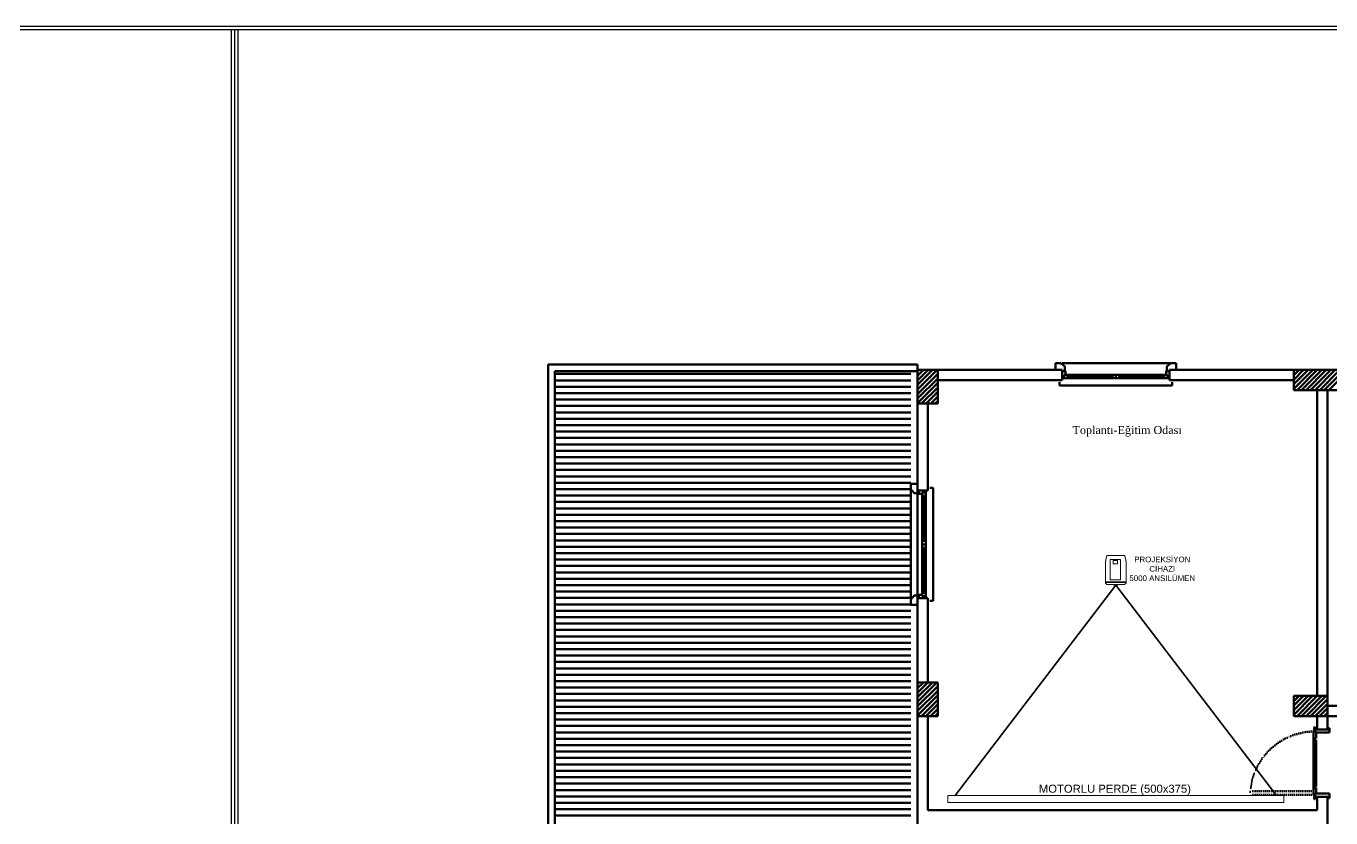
# Model space of a CAD drawing. Header units: millimetres. Extents: x 2046 to 14753, y 2361 to 29276.
# Drawn here: x 5314 to 7256, y 12969 to 14148 of the extents above; entities that cross this region are included whole.
import ezdxf
from ezdxf.enums import TextEntityAlignment as Align

# ---------------------------------------------------------------- set-up
doc = ezdxf.new("R2010")
doc.units = ezdxf.units.MM
for name, pattern in [('ACAD_ISO07W100', [3, 0, -3]), ('CONTINOUS', [0]), ('DASHED2', [9.525, 6.35, -3.175]), ('DUZ', [0])]:
    doc.linetypes.add(name, pattern=pattern)
for name, color, linetype, lineweight in [('2A - CCTV CAT6 KABLO', 4, 'CONTINOUS', 35), ('A.O. DUVAR', 7, 'Continuous', 50), ('B_SES', 4, 'DASHED2', 9), ('CY_SES', 3, 'CONTINOUS', 35), ('yazi', 251, 'Continuous', 25)]:
    doc.layers.add(name, color=color, linetype=linetype, lineweight=lineweight)
doc.layers.add('e-yazı', color=1, linetype='Continuous')
doc.styles.add('A.O. MALZEME', font='times.ttf', dxfattribs={"height": 10})
doc.styles.add('SULO', font='arial.ttf')

# ---------------------------------------------------------------- blocks, each defined once
blk = doc.blocks.new('PRO')
at = {"layer": 'B_SES', "color": 2, "linetype": 'Continuous'}
for p, q in [((9.7, 15.3), (0, 13.3)), ((0, 0), (0, 13.3)), ((0, 0), (0, -13.3)), ((6.2, 7), (36.4, 7)), ((6.2, 7), (6.2, 7)), ((6.2, 7), (6.2, 7)), ((6.2, 7), (6.2, 7)), ((6.2, -8.2), (6.2, 7)), ((7.5, 2.6), (12.6, 2.6)), ((7.5, 2.6), (7.5, 2.6)), ((7.5, 2.6), (7.5, 2.6)), ((7.5, 2.6), (7.5, 2.6)), ((7.5, -3.8), (7.5, 2.6)), ((41.5, 15.3), (9.7, 15.3)), ((12.6, 2.6), (12.6, -3.8)), ((12.6, 2.6), (12.6, 2.6)), ((12.6, 2.6), (12.6, 2.6)), ((12.6, 2.6), (12.6, 2.6)), ((36.4, 7), (36.4, -8.2)), ((36.4, 7), (36.4, 7)), ((36.4, 7), (36.4, 7)), ((36.4, 7), (36.4, 7)), ((39.2, 14.1), (40.6, 14.1)), ((39.2, 14.1), (39.2, 14.1)), ((39.2, 14.1), (39.2, 14.1)), ((39.2, 14.1), (39.2, 14.1)), ((39.2, -14.1), (39.2, 14.1)), ((40.6, 14.1), (40.6, -14.1)), ((40.6, 14.1), (40.6, 14.1)), ((40.6, 14.1), (40.6, 14.1)), ((40.6, 14.1), (40.6, 14.1)), ((41.5, 15.3), (41.5, 15.3)), ((41.5, 15.3), (41.5, 15.3)), ((41.5, 15.3), (41.5, 15.3)), ((41.5, 15.3), (43.6, 13.2)), ((43.6, 13.2), (43.6, -13.2)), ((43.6, 13.2), (43.6, 13.2)), ((43.6, 13.2), (43.6, 13.2)), ((43.6, 13.2), (43.6, 13.2)), ((43.6, 2.9), (44.6, 2.9)), ((43.6, 2.9), (43.6, 2.9)), ((43.6, 2.9), (43.6, 2.9)), ((43.6, 2.9), (43.6, 2.9)), ((43.6, -2.9), (43.6, 2.9)), ((44.6, 2.9), (44.6, -2.9)), ((44.6, 2.9), (44.6, 2.9)), ((44.6, 2.9), (44.6, 2.9)), ((44.6, 2.9), (44.6, 2.9)), ((9.7, -15.3), (0, -13.3)), ((6.2, -8.2), (6.2, -8.2)), ((6.2, -8.2), (6.2, -8.2)), ((6.2, -8.2), (6.2, -8.2)), ((36.4, -8.2), (6.2, -8.2)), ((7.5, -3.8), (7.5, -3.8)), ((7.5, -3.8), (7.5, -3.8)), ((7.5, -3.8), (7.5, -3.8)), ((12.6, -3.8), (7.5, -3.8)), ((41.5, -15.3), (9.7, -15.3)), ((12.6, -3.8), (12.6, -3.8)), ((12.6, -3.8), (12.6, -3.8)), ((36.4, -8.2), (36.4, -8.2)), ((36.4, -8.2), (36.4, -8.2)), ((39.2, -14.1), (39.2, -14.1)), ((39.2, -14.1), (39.2, -14.1)), ((39.2, -14.1), (39.2, -14.1)), ((40.6, -14.1), (39.2, -14.1)), ((40.6, -14.1), (40.6, -14.1)), ((40.6, -14.1), (40.6, -14.1)), ((43.6, -13.2), (41.5, -15.3)), ((41.5, -15.3), (41.5, -15.3)), ((41.5, -15.3), (41.5, -15.3)), ((41.5, -15.3), (41.5, -15.3)), ((43.6, -2.9), (43.6, -2.9)), ((43.6, -2.9), (43.6, -2.9)), ((43.6, -2.9), (43.6, -2.9)), ((44.6, -2.9), (43.6, -2.9)), ((44.6, -2.9), (44.6, -2.9)), ((44.6, -2.9), (44.6, -2.9))]:
    blk.add_line(p, q, dxfattribs=at)

msp = doc.modelspace()

# ---------------------------------------------------------------- linework, layer by layer
at = {"layer": '2A - CCTV CAT6 KABLO'}
for q in [(6697.146, 13002.354, -11771.574), (7175.159, 13002.354, -11771.574)]:
    msp.add_line((6936.152, 13315.4), q, dxfattribs=at)
at = {"layer": 'A.O. DUVAR'}
for p, q in [((6641.152, 13643.858), (6091.152, 13643.858)), ((6091.152, 13643.858), (6091.152, 11575.858)), ((6641.152, 13643.858), (6641.152, 12835.858)), ((6641.152, 13643.858), (6641.152, 13635.858)), ((6641.152, 13635.858), (6671.152, 13635.858)), ((6641.152, 13585.858), (6641.152, 13635.858)), ((6671.152, 13635.858), (6671.152, 13585.858)), ((6671.152, 13635.858), (6856.152, 13635.858)), ((6671.152, 13620.858), (6671.152, 13635.858)), ((6856.137, 13645.858), (7018.167, 13645.858)), ((6856.137, 13645.858), (7018.167, 13645.858)), ((6856.152, 13635.858), (6856.152, 13620.858)), ((7016.152, 13635.858), (7201.152, 13635.858)), ((7016.152, 13620.858), (7016.152, 13635.858)), ((7201.152, 13635.858), (7301.152, 13635.858)), ((7201.152, 13605.858), (7201.152, 13635.858)), ((7201.152, 13635.858), (7201.152, 13620.858)), ((6641.152, 13633.858), (6101.152, 13633.858)), ((6101.152, 13633.858), (6101.152, 11585.858)), ((6856.152, 13620.858), (6671.152, 13620.858)), ((6852.152, 13617.858), (6852.152, 13612.858)), ((6852.152, 13617.858), (6852.152, 13612.858)), ((6861.152, 13633.858), (6856.152, 13633.858)), ((6856.152, 13633.858), (6856.152, 13623.858)), ((6861.152, 13633.858), (6856.152, 13633.858)), ((6856.152, 13633.858), (6856.152, 13623.858)), ((6856.152, 13623.858), (6859.152, 13623.858)), ((6856.152, 13623.858), (6859.152, 13623.858)), ((6859.152, 13623.858), (6859.152, 13628.858)), ((6859.152, 13628.858), (6861.152, 13628.858)), ((6864.152, 13628.858), (6859.152, 13628.858)), ((6859.152, 13628.858), (6859.152, 13623.858)), ((6859.152, 13623.858), (6859.152, 13628.858)), ((6859.152, 13628.858), (6861.152, 13628.858)), ((6864.152, 13628.858), (6859.152, 13628.858)), ((6859.152, 13628.858), (6859.152, 13623.858)), ((6859.152, 13623.858), (6864.152, 13623.858)), ((6859.152, 13623.858), (6864.152, 13623.858)), ((6861.152, 13628.858), (6861.152, 13633.858)), ((6861.152, 13628.858), (6861.152, 13633.858)), ((6931.152, 13628.858), (6864.152, 13628.858)), ((6864.152, 13623.858), (6864.152, 13628.858)), ((6931.152, 13628.858), (6864.152, 13628.858)), ((6864.152, 13623.858), (6864.152, 13628.858)), ((6864.152, 13627.358), (6931.152, 13627.358)), ((6864.152, 13627.358), (6931.152, 13627.358)), ((6864.152, 13626.358), (6931.152, 13626.358)), ((6864.152, 13626.358), (6931.152, 13626.358)), ((6864.152, 13625.358), (6931.152, 13625.358)), ((6864.152, 13625.358), (6931.152, 13625.358)), ((6864.152, 13623.858), (6931.152, 13623.858)), ((6864.152, 13623.858), (6931.152, 13623.858)), ((6936.152, 13628.858), (6931.152, 13628.858)), ((6931.152, 13628.858), (6931.152, 13623.858)), ((6936.152, 13628.858), (6931.152, 13628.858)), ((6931.152, 13628.858), (6931.152, 13623.858)), ((6931.152, 13623.858), (6936.152, 13623.858)), ((6931.152, 13623.858), (6936.152, 13623.858)), ((6936.152, 13623.858), (6936.152, 13628.858)), ((6936.152, 13623.858), (6936.152, 13628.858)), ((6936.152, 13628.858), (6941.152, 13628.858)), ((6936.152, 13623.858), (6936.152, 13628.858)), ((6936.152, 13623.858), (6936.152, 13628.858)), ((6936.152, 13628.858), (6941.152, 13628.858)), ((6941.152, 13623.858), (6936.152, 13623.858)), ((6941.152, 13623.858), (6936.152, 13623.858)), ((6941.152, 13628.858), (6941.152, 13623.858)), ((6941.152, 13628.858), (7008.152, 13628.858)), ((6941.152, 13628.858), (6941.152, 13623.858)), ((6941.152, 13628.858), (7008.152, 13628.858)), ((7008.152, 13627.358), (6941.152, 13627.358)), ((7008.152, 13627.358), (6941.152, 13627.358)), ((7008.152, 13626.358), (6941.152, 13626.358)), ((7008.152, 13626.358), (6941.152, 13626.358)), ((7008.152, 13625.358), (6941.152, 13625.358)), ((7008.152, 13625.358), (6941.152, 13625.358)), ((7008.152, 13623.858), (6941.152, 13623.858)), ((7008.152, 13623.858), (6941.152, 13623.858)), ((7008.152, 13623.858), (7008.152, 13628.858)), ((7008.152, 13628.858), (7013.152, 13628.858)), ((7008.152, 13623.858), (7008.152, 13628.858)), ((7008.152, 13628.858), (7013.152, 13628.858)), ((7013.152, 13623.858), (7008.152, 13623.858)), ((7013.152, 13623.858), (7008.152, 13623.858)), ((7011.152, 13633.858), (7016.152, 13633.858)), ((7011.152, 13628.858), (7011.152, 13633.858)), ((7011.152, 13633.858), (7016.152, 13633.858)), ((7011.152, 13628.858), (7011.152, 13633.858)), ((7013.152, 13628.858), (7011.152, 13628.858)), ((7013.152, 13628.858), (7011.152, 13628.858)), ((7013.152, 13623.858), (7013.152, 13628.858)), ((7013.152, 13628.858), (7013.152, 13623.858)), ((7013.152, 13623.858), (7013.152, 13628.858)), ((7013.152, 13628.858), (7013.152, 13623.858)), ((7016.152, 13623.858), (7013.152, 13623.858)), ((7016.152, 13623.858), (7013.152, 13623.858)), ((7016.152, 13633.858), (7016.152, 13623.858)), ((7016.152, 13633.858), (7016.152, 13623.858)), ((7201.152, 13620.858), (7016.152, 13620.858)), ((7020.152, 13612.858), (7020.152, 13617.858)), ((7020.152, 13612.858), (7020.152, 13617.858)), ((6852.152, 13612.858), (7020.152, 13612.858)), ((6852.152, 13612.858), (7020.152, 13612.858)), ((7301.152, 13605.858), (7201.152, 13605.858)), ((7236.152, 13605.858), (7251.152, 13605.858)), ((7236.152, 13150.858), (7236.152, 13605.858)), ((7251.152, 13605.858), (7251.152, 13150.858)), ((6671.152, 13585.858), (6641.152, 13585.858)), ((6641.152, 13585.858), (6656.152, 13585.858)), ((6641.152, 13456.358), (6641.152, 13585.858)), ((6656.152, 13585.858), (6656.152, 13456.358)), ((6631.152, 13296.343), (6631.152, 13458.373)), ((6631.152, 13296.343), (6631.152, 13458.373)), ((6656.152, 13456.358), (6641.152, 13456.358)), ((6643.152, 13451.358), (6643.152, 13456.358)), ((6643.152, 13456.358), (6653.152, 13456.358)), ((6643.152, 13451.358), (6643.152, 13456.358)), ((6643.152, 13456.358), (6653.152, 13456.358)), ((6648.152, 13451.358), (6643.152, 13451.358)), ((6648.152, 13451.358), (6643.152, 13451.358)), ((6653.152, 13453.358), (6648.152, 13453.358)), ((6648.152, 13453.358), (6648.152, 13451.358)), ((6648.152, 13448.358), (6648.152, 13453.358)), ((6648.152, 13453.358), (6653.152, 13453.358)), ((6653.152, 13453.358), (6648.152, 13453.358)), ((6648.152, 13453.358), (6648.152, 13451.358)), ((6648.152, 13448.358), (6648.152, 13453.358)), ((6648.152, 13453.358), (6653.152, 13453.358)), ((6648.152, 13381.358), (6648.152, 13448.358)), ((6653.152, 13448.358), (6648.152, 13448.358)), ((6648.152, 13381.358), (6648.152, 13448.358)), ((6653.152, 13448.358), (6648.152, 13448.358)), ((6649.652, 13448.358), (6649.652, 13381.358)), ((6649.652, 13448.358), (6649.652, 13381.358)), ((6650.652, 13448.358), (6650.652, 13381.358)), ((6650.652, 13448.358), (6650.652, 13381.358)), ((6651.652, 13448.358), (6651.652, 13381.358)), ((6651.652, 13448.358), (6651.652, 13381.358)), ((6653.152, 13456.358), (6653.152, 13453.358)), ((6653.152, 13456.358), (6653.152, 13453.358)), ((6653.152, 13453.358), (6653.152, 13448.358)), ((6653.152, 13453.358), (6653.152, 13448.358)), ((6653.152, 13448.358), (6653.152, 13381.358)), ((6653.152, 13448.358), (6653.152, 13381.358)), ((6664.152, 13460.358), (6659.152, 13460.358)), ((6664.152, 13460.358), (6659.152, 13460.358)), ((6664.152, 13292.358), (6664.152, 13460.358)), ((6664.152, 13292.358), (6664.152, 13460.358)), ((6648.152, 13376.358), (6648.152, 13381.358)), ((6648.152, 13381.358), (6653.152, 13381.358)), ((6648.152, 13376.358), (6648.152, 13381.358)), ((6648.152, 13381.358), (6653.152, 13381.358)), ((6653.152, 13376.358), (6648.152, 13376.358)), ((6648.152, 13376.358), (6648.152, 13371.358)), ((6653.152, 13376.358), (6648.152, 13376.358)), ((6653.152, 13376.358), (6648.152, 13376.358)), ((6648.152, 13376.358), (6648.152, 13371.358)), ((6653.152, 13376.358), (6648.152, 13376.358)), ((6648.152, 13371.358), (6653.152, 13371.358)), ((6648.152, 13371.358), (6648.152, 13304.358)), ((6648.152, 13371.358), (6653.152, 13371.358)), ((6648.152, 13371.358), (6648.152, 13304.358)), ((6649.652, 13304.358), (6649.652, 13371.358)), ((6649.652, 13304.358), (6649.652, 13371.358)), ((6650.652, 13304.358), (6650.652, 13371.358)), ((6650.652, 13304.358), (6650.652, 13371.358)), ((6651.652, 13304.358), (6651.652, 13371.358)), ((6651.652, 13304.358), (6651.652, 13371.358)), ((6653.152, 13381.358), (6653.152, 13376.358)), ((6653.152, 13381.358), (6653.152, 13376.358)), ((6653.152, 13371.358), (6653.152, 13376.358)), ((6653.152, 13371.358), (6653.152, 13376.358)), ((6653.152, 13304.358), (6653.152, 13371.358)), ((6653.152, 13304.358), (6653.152, 13371.358)), ((6641.152, 13296.358), (6656.152, 13296.358)), ((6641.152, 13170.858), (6641.152, 13296.358)), ((6643.152, 13301.358), (6643.152, 13296.358)), ((6648.152, 13301.358), (6643.152, 13301.358)), ((6643.152, 13301.358), (6643.152, 13296.358)), ((6648.152, 13301.358), (6643.152, 13301.358)), ((6643.152, 13296.358), (6653.152, 13296.358)), ((6643.152, 13296.358), (6653.152, 13296.358)), ((6653.152, 13304.358), (6648.152, 13304.358)), ((6648.152, 13304.358), (6648.152, 13299.358)), ((6653.152, 13304.358), (6648.152, 13304.358)), ((6648.152, 13304.358), (6648.152, 13299.358)), ((6648.152, 13299.358), (6648.152, 13301.358)), ((6648.152, 13299.358), (6648.152, 13301.358)), ((6653.152, 13299.358), (6648.152, 13299.358)), ((6648.152, 13299.358), (6653.152, 13299.358)), ((6653.152, 13299.358), (6648.152, 13299.358)), ((6648.152, 13299.358), (6653.152, 13299.358)), ((6653.152, 13299.358), (6653.152, 13304.358)), ((6653.152, 13299.358), (6653.152, 13304.358)), ((6653.152, 13296.358), (6653.152, 13299.358)), ((6653.152, 13296.358), (6653.152, 13299.358)), ((6656.152, 13296.358), (6656.152, 13170.858)), ((6659.152, 13292.358), (6664.152, 13292.358)), ((6659.152, 13292.358), (6664.152, 13292.358)), ((6641.152, 13170.858), (6671.152, 13170.858)), ((6641.152, 13120.858), (6641.152, 13170.858)), ((6656.152, 13170.858), (6641.152, 13170.858)), ((6671.152, 13170.858), (6671.152, 13120.858)), ((7201.152, 13120.858), (7201.152, 13150.858)), ((7201.152, 13150.858), (7251.152, 13150.858)), ((7251.152, 13150.858), (7236.152, 13150.858)), ((7251.152, 13150.858), (7251.152, 13120.858)), ((7251.152, 13135.858), (7266.152, 13135.858)), ((7251.152, 13120.858), (7251.152, 13135.858)), ((6671.152, 13120.858), (6641.152, 13120.858)), ((6641.152, 12920.858), (6641.152, 13120.858)), ((6641.152, 13120.858), (6656.152, 13120.858)), ((6656.152, 13120.858), (6656.152, 12980.858)), ((7251.152, 13120.858), (7201.152, 13120.858)), ((7236.152, 13100.858), (7236.152, 13120.858)), ((7236.152, 13120.858), (7251.152, 13120.858)), ((7251.152, 13120.858), (7251.152, 13100.858)), ((7266.152, 13120.858), (7251.152, 13120.858)), ((7231.091, 13098.359), (7230.225, 13097.859)), ((7230.225, 13097.859), (7230.225, 13003.806)), ((7231.591, 13098.359), (7231.091, 13098.359)), ((7231.591, 13098.359), (7231.591, 13097.674)), ((7231.591, 13097.674), (7234.591, 13097.674)), ((7232.152, 13104.336), (7231.652, 13103.836)), ((7231.652, 13103.836), (7231.652, 13100.836)), ((7231.652, 13100.836), (7232.152, 13100.336)), ((7231.652, 13099.336), (7232.152, 13099.836)), ((7231.652, 13097.858), (7231.652, 13099.336)), ((7234.652, 13097.858), (7231.652, 13097.858)), ((7233.102, 13104.336), (7232.152, 13104.336)), ((7232.152, 13100.336), (7233.102, 13100.336)), ((7232.152, 13099.836), (7233.152, 13099.836)), ((7233.102, 13100.336), (7233.102, 13104.336)), ((7233.152, 13100.858), (7233.152, 13102.858)), ((7233.152, 13102.858), (7236.152, 13102.858)), ((7233.152, 13100.858), (7236.152, 13100.858)), ((7233.152, 13099.836), (7233.152, 13100.858)), ((7234.591, 13087.674), (7234.591, 13097.674)), ((7234.652, 13096.358), (7234.652, 13097.858)), ((7254.152, 13096.358), (7234.652, 13096.358)), ((7236.152, 13102.858), (7236.152, 13100.858)), ((7236.152, 13100.858), (7251.152, 13100.858)), ((7254.152, 13102.858), (7251.152, 13102.858)), ((7251.152, 13102.858), (7251.152, 13100.858)), ((7251.152, 13100.858), (7254.152, 13100.858)), ((7254.152, 13100.858), (7254.152, 13102.858)), ((7254.152, 13100.858), (7254.152, 13096.358)), ((7232.591, 13013.858), (7232.591, 13087.674)), ((7234.591, 13087.674), (7232.591, 13087.674)), ((7234.591, 13015.858), (7234.591, 13085.674)), ((7230.225, 13003.806), (7231.091, 13003.306)), ((7231.091, 13003.306), (7231.591, 13003.306)), ((7231.591, 13003.306), (7231.591, 13003.931)), ((7234.591, 13003.931), (7231.591, 13003.931)), ((7231.652, 13003.858), (7231.652, 13002.306)), ((7234.652, 13003.858), (7231.652, 13003.858)), ((7231.652, 13002.306), (7232.152, 13001.806)), ((7231.652, 13000.881), (7232.152, 13001.381)), ((7231.652, 12997.881), (7231.652, 13000.881)), ((7232.152, 12997.381), (7231.652, 12997.881)), ((7232.152, 13001.806), (7233.152, 13001.806)), ((7232.152, 13001.381), (7233.102, 13001.381)), ((7233.102, 12997.381), (7232.152, 12997.381)), ((7234.586, 13013.858), (7232.591, 13013.858)), ((7233.102, 13001.381), (7233.102, 12997.381)), ((7233.152, 13001.806), (7233.152, 13000.858)), ((7233.152, 13000.858), (7233.152, 12998.858)), ((7233.152, 13000.858), (7236.152, 13000.858)), ((7233.152, 12998.858), (7236.152, 12998.858)), ((7234.591, 13006.859), (7234.591, 13013.858)), ((7234.591, 13003.931), (7234.591, 13006.859)), ((7254.152, 13005.358), (7234.652, 13005.358)), ((7234.652, 13005.358), (7234.652, 13003.858)), ((7236.152, 13000.858), (7251.152, 13000.858)), ((7236.152, 12998.858), (7236.152, 13000.858)), ((7236.152, 12980.858), (7236.152, 13000.858)), ((7236.152, 13000.858), (7251.152, 13000.858)), ((7251.152, 12998.858), (7251.152, 13000.858)), ((7251.152, 13000.858), (7254.152, 13000.858)), ((7251.152, 13000.858), (7251.152, 12945.858)), ((7254.152, 12998.858), (7251.152, 12998.858)), ((7254.152, 13000.858), (7254.152, 13005.358)), ((7254.152, 13000.858), (7254.152, 12998.858)), ((6656.152, 12980.858), (7236.152, 12980.858))]:
    msp.add_line(p, q, dxfattribs=at)
at = {"layer": 'A.O. DUVAR', "linetype": 'Continuous', "ltscale": 10}
for p, q in [((6641.152, 13633.745), (6643.265, 13635.858)), ((6641.152, 13627.01), (6650, 13635.858)), ((6641.152, 13620.275), (6656.736, 13635.858)), ((6641.152, 13613.54), (6663.471, 13635.858)), ((6641.152, 13606.805), (6670.206, 13635.858)), ((7201.152, 13634.724), (7202.286, 13635.858)), ((7201.152, 13627.989), (7209.021, 13635.858)), ((7201.152, 13621.254), (7215.757, 13635.858)), ((7201.152, 13614.519), (7222.492, 13635.858)), ((7201.152, 13607.784), (7229.227, 13635.858)), ((7205.962, 13605.858), (7235.962, 13635.858)), ((7212.697, 13605.858), (7242.697, 13635.858)), ((7219.433, 13605.858), (7249.433, 13635.858)), ((7226.168, 13605.858), (7256.168, 13635.858)), ((7232.903, 13605.858), (7262.903, 13635.858)), ((7239.638, 13605.858), (7269.638, 13635.858)), ((7246.373, 13605.858), (7276.373, 13635.858)), ((7253.109, 13605.858), (7283.109, 13635.858)), ((6641.152, 13600.069), (6671.152, 13630.069)), ((6641.152, 13593.334), (6671.152, 13623.334)), ((6641.152, 13586.599), (6671.152, 13616.599)), ((6643.66, 13632.885), (6643.66, 13632.885)), ((6643.66, 13626.15), (6643.66, 13626.15)), ((6643.66, 13619.415), (6643.66, 13619.415)), ((6647.027, 13629.517), (6647.027, 13629.517)), ((6647.027, 13622.782), (6647.027, 13622.782)), ((6650.395, 13632.885), (6650.395, 13632.885)), ((6650.395, 13626.15), (6650.395, 13626.15)), ((6650.395, 13619.415), (6650.395, 13619.415)), ((6653.762, 13629.517), (6653.762, 13629.517)), ((6653.762, 13622.782), (6653.762, 13622.782)), ((6657.13, 13632.885), (6657.13, 13632.885)), ((6657.13, 13626.15), (6657.13, 13626.15)), ((6657.13, 13619.415), (6657.13, 13619.415)), ((6660.497, 13629.517), (6660.497, 13629.517)), ((6660.497, 13622.782), (6660.497, 13622.782)), ((6663.865, 13632.885), (6663.865, 13632.885)), ((6663.865, 13626.15), (6663.865, 13626.15)), ((6663.865, 13619.415), (6663.865, 13619.415)), ((6667.233, 13629.517), (6667.233, 13629.517)), ((6667.233, 13622.782), (6667.233, 13622.782)), ((6670.6, 13632.885), (6670.6, 13632.885)), ((6670.6, 13626.15), (6670.6, 13626.15)), ((6670.6, 13619.415), (6670.6, 13619.415)), ((7202.68, 13632.885), (7202.68, 13632.885)), ((7202.68, 13626.15), (7202.68, 13626.15)), ((7202.68, 13619.415), (7202.68, 13619.415)), ((7206.048, 13629.517), (7206.048, 13629.517)), ((7206.048, 13622.782), (7206.048, 13622.782)), ((7209.416, 13632.885), (7209.416, 13632.885)), ((7209.416, 13626.15), (7209.416, 13626.15)), ((7209.416, 13619.415), (7209.416, 13619.415)), ((7212.783, 13629.517), (7212.783, 13629.517)), ((7212.783, 13622.782), (7212.783, 13622.782)), ((7216.151, 13632.885), (7216.151, 13632.885)), ((7216.151, 13626.15), (7216.151, 13626.15)), ((7216.151, 13619.415), (7216.151, 13619.415)), ((7219.518, 13629.517), (7219.518, 13629.517)), ((7219.518, 13622.782), (7219.518, 13622.782)), ((7222.886, 13632.885), (7222.886, 13632.885)), ((7222.886, 13626.15), (7222.886, 13626.15)), ((7222.886, 13619.415), (7222.886, 13619.415)), ((7226.254, 13629.517), (7226.254, 13629.517)), ((7226.254, 13622.782), (7226.254, 13622.782)), ((7229.621, 13632.885), (7229.621, 13632.885)), ((7229.621, 13626.15), (7229.621, 13626.15)), ((7229.621, 13619.415), (7229.621, 13619.415)), ((7232.989, 13629.517), (7232.989, 13629.517)), ((7232.989, 13622.782), (7232.989, 13622.782)), ((7236.356, 13632.885), (7236.356, 13632.885)), ((7236.356, 13626.15), (7236.356, 13626.15)), ((7236.356, 13619.415), (7236.356, 13619.415)), ((7239.724, 13629.517), (7239.724, 13629.517)), ((7239.724, 13622.782), (7239.724, 13622.782)), ((7243.092, 13632.885), (7243.092, 13632.885)), ((7243.092, 13626.15), (7243.092, 13626.15)), ((7243.092, 13619.415), (7243.092, 13619.415)), ((7246.459, 13629.517), (7246.459, 13629.517)), ((7246.459, 13622.782), (7246.459, 13622.782)), ((7249.827, 13632.885), (7249.827, 13632.885)), ((7249.827, 13626.15), (7249.827, 13626.15)), ((7249.827, 13619.415), (7249.827, 13619.415)), ((7253.194, 13629.517), (7253.194, 13629.517)), ((7253.194, 13622.782), (7253.194, 13622.782)), ((6643.66, 13612.679), (6643.66, 13612.679)), ((6643.66, 13605.944), (6643.66, 13605.944)), ((6643.66, 13599.209), (6643.66, 13599.209)), ((6647.027, 13616.047), (6647.027, 13616.047)), ((6647.027, 13609.312), (6647.027, 13609.312)), ((6647.027, 13602.577), (6647.027, 13602.577)), ((6647.147, 13585.858), (6671.152, 13609.864)), ((6650.395, 13612.679), (6650.395, 13612.679)), ((6650.395, 13605.944), (6650.395, 13605.944)), ((6650.395, 13599.209), (6650.395, 13599.209)), ((6653.762, 13616.047), (6653.762, 13616.047)), ((6653.762, 13609.312), (6653.762, 13609.312)), ((6653.762, 13602.577), (6653.762, 13602.577)), ((6653.882, 13585.858), (6671.152, 13603.129)), ((6657.13, 13612.679), (6657.13, 13612.679)), ((6657.13, 13605.944), (6657.13, 13605.944)), ((6657.13, 13599.209), (6657.13, 13599.209)), ((6660.497, 13616.047), (6660.497, 13616.047)), ((6660.497, 13609.312), (6660.497, 13609.312)), ((6660.497, 13602.577), (6660.497, 13602.577)), ((6663.865, 13612.679), (6663.865, 13612.679)), ((6663.865, 13605.944), (6663.865, 13605.944)), ((6663.865, 13599.209), (6663.865, 13599.209)), ((6667.233, 13616.047), (6667.233, 13616.047)), ((6667.233, 13609.312), (6667.233, 13609.312)), ((6667.233, 13602.577), (6667.233, 13602.577)), ((6670.6, 13612.679), (6670.6, 13612.679)), ((6670.6, 13605.944), (6670.6, 13605.944)), ((6670.6, 13599.209), (6670.6, 13599.209)), ((7202.68, 13612.679), (7202.68, 13612.679)), ((7202.68, 13605.944), (7202.68, 13605.944)), ((7206.048, 13616.047), (7206.048, 13616.047)), ((7206.048, 13609.312), (7206.048, 13609.312)), ((7209.416, 13612.679), (7209.416, 13612.679)), ((7209.416, 13605.944), (7209.416, 13605.944)), ((7212.783, 13616.047), (7212.783, 13616.047)), ((7212.783, 13609.312), (7212.783, 13609.312)), ((7216.151, 13612.679), (7216.151, 13612.679)), ((7216.151, 13605.944), (7216.151, 13605.944)), ((7219.518, 13616.047), (7219.518, 13616.047)), ((7219.518, 13609.312), (7219.518, 13609.312)), ((7222.886, 13612.679), (7222.886, 13612.679)), ((7222.886, 13605.944), (7222.886, 13605.944)), ((7226.254, 13616.047), (7226.254, 13616.047)), ((7226.254, 13609.312), (7226.254, 13609.312)), ((7229.621, 13612.679), (7229.621, 13612.679)), ((7229.621, 13605.944), (7229.621, 13605.944)), ((7232.989, 13616.047), (7232.989, 13616.047)), ((7232.989, 13609.312), (7232.989, 13609.312)), ((7236.356, 13612.679), (7236.356, 13612.679)), ((7236.356, 13605.944), (7236.356, 13605.944)), ((7239.724, 13616.047), (7239.724, 13616.047)), ((7239.724, 13609.312), (7239.724, 13609.312)), ((7243.092, 13612.679), (7243.092, 13612.679)), ((7243.092, 13605.944), (7243.092, 13605.944)), ((7246.459, 13616.047), (7246.459, 13616.047)), ((7246.459, 13609.312), (7246.459, 13609.312)), ((7249.827, 13612.679), (7249.827, 13612.679)), ((7249.827, 13605.944), (7249.827, 13605.944)), ((7253.194, 13616.047), (7253.194, 13616.047)), ((7253.194, 13609.312), (7253.194, 13609.312)), ((6643.66, 13592.474), (6643.66, 13592.474)), ((6647.027, 13595.841), (6647.027, 13595.841)), ((6647.027, 13589.106), (6647.027, 13589.106)), ((6650.395, 13592.474), (6650.395, 13592.474)), ((6653.762, 13595.841), (6653.762, 13595.841)), ((6653.762, 13589.106), (6653.762, 13589.106)), ((6657.13, 13592.474), (6657.13, 13592.474)), ((6660.497, 13595.841), (6660.497, 13595.841)), ((6660.497, 13589.106), (6660.497, 13589.106)), ((6660.617, 13585.858), (6671.152, 13596.393)), ((6663.865, 13592.474), (6663.865, 13592.474)), ((6667.233, 13595.841), (6667.233, 13595.841)), ((6667.233, 13589.106), (6667.233, 13589.106)), ((6667.352, 13585.858), (6671.152, 13589.658)), ((6670.6, 13592.474), (6670.6, 13592.474)), ((6641.152, 13169.017), (6642.994, 13170.858)), ((6641.152, 13162.282), (6649.729, 13170.858)), ((6641.152, 13155.547), (6656.464, 13170.858)), ((6641.152, 13148.812), (6663.199, 13170.858)), ((6641.152, 13142.076), (6669.934, 13170.858)), ((6641.152, 13135.341), (6671.152, 13165.341)), ((6641.152, 13128.606), (6671.152, 13158.606)), ((6641.152, 13121.871), (6671.152, 13151.871)), ((6643.66, 13168.157), (6643.66, 13168.157)), ((6643.66, 13161.421), (6643.66, 13161.421)), ((6643.66, 13154.686), (6643.66, 13154.686)), ((6647.027, 13164.789), (6647.027, 13164.789)), ((6647.027, 13158.054), (6647.027, 13158.054)), ((6647.027, 13151.319), (6647.027, 13151.319)), ((6650.395, 13168.157), (6650.395, 13168.157)), ((6650.395, 13161.421), (6650.395, 13161.421)), ((6650.395, 13154.686), (6650.395, 13154.686)), ((6653.762, 13164.789), (6653.762, 13164.789)), ((6653.762, 13158.054), (6653.762, 13158.054)), ((6653.762, 13151.319), (6653.762, 13151.319)), ((6657.13, 13168.157), (6657.13, 13168.157)), ((6657.13, 13161.421), (6657.13, 13161.421)), ((6657.13, 13154.686), (6657.13, 13154.686)), ((6660.497, 13164.789), (6660.497, 13164.789)), ((6660.497, 13158.054), (6660.497, 13158.054)), ((6660.497, 13151.319), (6660.497, 13151.319)), ((6663.865, 13168.157), (6663.865, 13168.157)), ((6663.865, 13161.421), (6663.865, 13161.421)), ((6663.865, 13154.686), (6663.865, 13154.686)), ((6667.233, 13164.789), (6667.233, 13164.789)), ((6667.233, 13158.054), (6667.233, 13158.054)), ((6667.233, 13151.319), (6667.233, 13151.319)), ((6670.6, 13168.157), (6670.6, 13168.157)), ((6670.6, 13161.421), (6670.6, 13161.421)), ((6670.6, 13154.686), (6670.6, 13154.686)), ((7201.152, 13149.791), (7202.22, 13150.858)), ((7201.152, 13143.055), (7208.955, 13150.858)), ((7201.152, 13136.32), (7215.69, 13150.858)), ((7201.152, 13129.585), (7222.426, 13150.858)), ((7201.152, 13122.85), (7229.161, 13150.858)), ((7205.896, 13120.858), (7235.896, 13150.858)), ((7212.631, 13120.858), (7242.631, 13150.858)), ((7219.366, 13120.858), (7249.366, 13150.858)), ((6643.66, 13147.951), (6643.66, 13147.951)), ((6643.66, 13141.216), (6643.66, 13141.216)), ((6643.66, 13134.481), (6643.66, 13134.481)), ((6646.875, 13120.858), (6671.152, 13145.136)), ((6647.027, 13144.584), (6647.027, 13144.584)), ((6647.027, 13137.848), (6647.027, 13137.848)), ((6647.027, 13131.113), (6647.027, 13131.113)), ((6650.395, 13147.951), (6650.395, 13147.951)), ((6650.395, 13141.216), (6650.395, 13141.216)), ((6650.395, 13134.481), (6650.395, 13134.481)), ((6653.61, 13120.858), (6671.152, 13138.4)), ((6653.762, 13144.584), (6653.762, 13144.584)), ((6653.762, 13137.848), (6653.762, 13137.848)), ((6653.762, 13131.113), (6653.762, 13131.113)), ((6657.13, 13147.951), (6657.13, 13147.951)), ((6657.13, 13141.216), (6657.13, 13141.216)), ((6657.13, 13134.481), (6657.13, 13134.481)), ((6660.345, 13120.858), (6671.152, 13131.665)), ((6660.497, 13144.584), (6660.497, 13144.584)), ((6660.497, 13137.848), (6660.497, 13137.848)), ((6660.497, 13131.113), (6660.497, 13131.113)), ((6663.865, 13147.951), (6663.865, 13147.951)), ((6663.865, 13141.216), (6663.865, 13141.216)), ((6663.865, 13134.481), (6663.865, 13134.481)), ((6667.233, 13144.584), (6667.233, 13144.584)), ((6667.233, 13137.848), (6667.233, 13137.848)), ((6667.233, 13131.113), (6667.233, 13131.113)), ((6670.6, 13147.951), (6670.6, 13147.951)), ((6670.6, 13141.216), (6670.6, 13141.216)), ((6670.6, 13134.481), (6670.6, 13134.481)), ((7202.68, 13147.951), (7202.68, 13147.951)), ((7202.68, 13141.216), (7202.68, 13141.216)), ((7202.68, 13134.481), (7202.68, 13134.481)), ((7206.048, 13144.584), (7206.048, 13144.584)), ((7206.048, 13137.848), (7206.048, 13137.848)), ((7206.048, 13131.113), (7206.048, 13131.113)), ((7209.416, 13147.951), (7209.416, 13147.951)), ((7209.416, 13141.216), (7209.416, 13141.216)), ((7209.416, 13134.481), (7209.416, 13134.481)), ((7212.783, 13144.584), (7212.783, 13144.584)), ((7212.783, 13137.848), (7212.783, 13137.848)), ((7212.783, 13131.113), (7212.783, 13131.113)), ((7216.151, 13147.951), (7216.151, 13147.951)), ((7216.151, 13141.216), (7216.151, 13141.216)), ((7216.151, 13134.481), (7216.151, 13134.481)), ((7219.518, 13144.584), (7219.518, 13144.584)), ((7219.518, 13137.848), (7219.518, 13137.848)), ((7219.518, 13131.113), (7219.518, 13131.113)), ((7222.886, 13147.951), (7222.886, 13147.951)), ((7222.886, 13141.216), (7222.886, 13141.216)), ((7222.886, 13134.481), (7222.886, 13134.481)), ((7226.102, 13120.858), (7251.152, 13145.909)), ((7226.254, 13144.584), (7226.254, 13144.584)), ((7226.254, 13137.848), (7226.254, 13137.848)), ((7226.254, 13131.113), (7226.254, 13131.113)), ((7229.621, 13147.951), (7229.621, 13147.951)), ((7229.621, 13141.216), (7229.621, 13141.216)), ((7229.621, 13134.481), (7229.621, 13134.481)), ((7232.837, 13120.858), (7251.152, 13139.174)), ((7232.989, 13144.584), (7232.989, 13144.584)), ((7232.989, 13137.848), (7232.989, 13137.848)), ((7232.989, 13131.113), (7232.989, 13131.113)), ((7236.356, 13147.951), (7236.356, 13147.951)), ((7236.356, 13141.216), (7236.356, 13141.216)), ((7236.356, 13134.481), (7236.356, 13134.481)), ((7239.572, 13120.858), (7251.152, 13132.439)), ((7239.724, 13144.584), (7239.724, 13144.584)), ((7239.724, 13137.848), (7239.724, 13137.848)), ((7239.724, 13131.113), (7239.724, 13131.113)), ((7243.092, 13147.951), (7243.092, 13147.951)), ((7243.092, 13141.216), (7243.092, 13141.216)), ((7243.092, 13134.481), (7243.092, 13134.481)), ((7246.459, 13144.584), (7246.459, 13144.584)), ((7246.459, 13137.848), (7246.459, 13137.848)), ((7246.459, 13131.113), (7246.459, 13131.113)), ((7249.827, 13147.951), (7249.827, 13147.951)), ((7249.827, 13141.216), (7249.827, 13141.216)), ((7249.827, 13134.481), (7249.827, 13134.481)), ((6643.66, 13127.746), (6643.66, 13127.746)), ((6643.66, 13121.01), (6643.66, 13121.01)), ((6647.027, 13124.378), (6647.027, 13124.378)), ((6650.395, 13127.746), (6650.395, 13127.746)), ((6650.395, 13121.01), (6650.395, 13121.01)), ((6653.762, 13124.378), (6653.762, 13124.378)), ((6657.13, 13127.746), (6657.13, 13127.746)), ((6657.13, 13121.01), (6657.13, 13121.01)), ((6660.497, 13124.378), (6660.497, 13124.378)), ((6663.865, 13127.746), (6663.865, 13127.746)), ((6663.865, 13121.01), (6663.865, 13121.01)), ((6667.081, 13120.858), (6671.152, 13124.93)), ((6667.233, 13124.378), (6667.233, 13124.378)), ((6670.6, 13127.746), (6670.6, 13127.746)), ((6670.6, 13121.01), (6670.6, 13121.01)), ((7202.68, 13127.746), (7202.68, 13127.746)), ((7202.68, 13121.01), (7202.68, 13121.01)), ((7206.048, 13124.378), (7206.048, 13124.378)), ((7209.416, 13127.746), (7209.416, 13127.746)), ((7209.416, 13121.01), (7209.416, 13121.01)), ((7212.783, 13124.378), (7212.783, 13124.378)), ((7216.151, 13127.746), (7216.151, 13127.746)), ((7216.151, 13121.01), (7216.151, 13121.01)), ((7219.518, 13124.378), (7219.518, 13124.378)), ((7222.886, 13127.746), (7222.886, 13127.746)), ((7222.886, 13121.01), (7222.886, 13121.01)), ((7226.254, 13124.378), (7226.254, 13124.378)), ((7229.621, 13127.746), (7229.621, 13127.746)), ((7229.621, 13121.01), (7229.621, 13121.01)), ((7232.989, 13124.378), (7232.989, 13124.378)), ((7236.356, 13127.746), (7236.356, 13127.746)), ((7236.356, 13121.01), (7236.356, 13121.01)), ((7239.724, 13124.378), (7239.724, 13124.378)), ((7243.092, 13127.746), (7243.092, 13127.746)), ((7243.092, 13121.01), (7243.092, 13121.01)), ((7246.307, 13120.858), (7251.152, 13125.703)), ((7246.459, 13124.378), (7246.459, 13124.378)), ((7249.827, 13127.746), (7249.827, 13127.746)), ((7249.827, 13121.01), (7249.827, 13121.01))]:
    msp.add_line(p, q, dxfattribs=at)
at = {"layer": 'A.O. DUVAR', "ltscale": 100}
for p, q in [((6854.137, 13645.858), (6846.152, 13645.858)), ((6846.152, 13645.858), (6846.152, 13635.858)), ((6854.137, 13645.858), (6846.152, 13645.858)), ((6846.152, 13645.858), (6846.152, 13635.858)), ((6846.152, 13635.858), (6856.152, 13635.858)), ((6846.152, 13635.858), (6856.152, 13635.858)), ((6860.152, 13641.06), (6854.137, 13645.858)), ((6860.152, 13641.06), (6854.137, 13645.858)), ((6856.152, 13635.858), (6856.152, 13633.858)), ((6856.152, 13635.858), (6856.152, 13633.858)), ((6860.152, 13633.858), (6860.152, 13641.06)), ((6860.152, 13633.858), (6860.152, 13641.06)), ((7012.152, 13641.06), (7018.167, 13645.858)), ((7012.152, 13641.06), (7018.167, 13645.858)), ((7012.152, 13633.858), (7012.152, 13641.06)), ((7012.152, 13633.858), (7012.152, 13641.06)), ((7026.152, 13635.858), (7016.152, 13635.858)), ((7016.152, 13635.858), (7016.152, 13633.858)), ((7026.152, 13635.858), (7016.152, 13635.858)), ((7016.152, 13635.858), (7016.152, 13633.858)), ((7018.167, 13645.858), (7026.152, 13645.858)), ((7018.167, 13645.858), (7026.152, 13645.858)), ((7026.152, 13645.858), (7026.152, 13635.858)), ((7026.152, 13645.858), (7026.152, 13635.858)), ((6856.152, 13633.858), (6860.152, 13633.858)), ((6856.152, 13633.858), (6860.152, 13633.858)), ((7016.152, 13633.858), (7012.152, 13633.858)), ((7016.152, 13633.858), (7012.152, 13633.858)), ((6631.152, 13458.373), (6631.152, 13466.358)), ((6631.152, 13466.358), (6641.152, 13466.358)), ((6631.152, 13458.373), (6631.152, 13466.358)), ((6631.152, 13466.358), (6641.152, 13466.358)), ((6641.152, 13466.358), (6641.152, 13456.358)), ((6641.152, 13466.358), (6641.152, 13456.358)), ((6635.95, 13452.358), (6631.152, 13458.373)), ((6635.95, 13452.358), (6631.152, 13458.373)), ((6643.152, 13452.358), (6635.95, 13452.358)), ((6643.152, 13452.358), (6635.95, 13452.358)), ((6641.152, 13456.358), (6643.152, 13456.358)), ((6641.152, 13456.358), (6643.152, 13456.358)), ((6643.152, 13456.358), (6643.152, 13452.358)), ((6643.152, 13456.358), (6643.152, 13452.358)), ((6635.95, 13300.358), (6631.152, 13294.343)), ((6635.95, 13300.358), (6631.152, 13294.343)), ((6631.152, 13294.343), (6631.152, 13286.358)), ((6631.152, 13294.343), (6631.152, 13286.358)), ((6631.152, 13286.358), (6641.152, 13286.358)), ((6631.152, 13286.358), (6641.152, 13286.358)), ((6643.152, 13300.358), (6635.95, 13300.358)), ((6643.152, 13300.358), (6635.95, 13300.358)), ((6641.152, 13286.358), (6641.152, 13296.358)), ((6641.152, 13296.358), (6643.152, 13296.358)), ((6641.152, 13286.358), (6641.152, 13296.358)), ((6641.152, 13296.358), (6643.152, 13296.358)), ((6643.152, 13296.358), (6643.152, 13300.358)), ((6643.152, 13296.358), (6643.152, 13300.358))]:
    msp.add_line(p, q, dxfattribs=at)
at = {"layer": 'A.O. DUVAR', "linetype": 'Continuous', "transparency": 33554488}
for p, q in [((6631.152, 13629.907), (6101.152, 13629.907)), ((6631.152, 13620.382), (6101.152, 13620.382)), ((6631.152, 13610.857), (6101.152, 13610.857)), ((6631.152, 13601.332), (6101.152, 13601.332)), ((6631.152, 13591.807), (6101.152, 13591.807)), ((6631.152, 13582.282), (6101.152, 13582.282)), ((6631.152, 13572.757), (6101.152, 13572.757)), ((6631.152, 13563.232), (6101.152, 13563.232)), ((6631.152, 13553.707), (6101.152, 13553.707)), ((6631.152, 13544.182), (6101.152, 13544.182)), ((6631.152, 13534.657), (6101.152, 13534.657)), ((6631.152, 13525.132), (6101.152, 13525.132)), ((6631.152, 13515.607), (6101.152, 13515.607)), ((6631.152, 13506.082), (6101.152, 13506.082)), ((6631.152, 13496.557), (6101.152, 13496.557)), ((6631.152, 13487.032), (6101.152, 13487.032)), ((6631.152, 13477.507), (6101.152, 13477.507)), ((6631.152, 13467.982), (6101.152, 13467.982)), ((6631.152, 13458.457), (6101.152, 13458.457)), ((6631.152, 13448.932), (6101.152, 13448.932)), ((6631.152, 13439.407), (6101.152, 13439.407)), ((6631.152, 13429.882), (6101.152, 13429.882)), ((6631.152, 13420.357), (6101.152, 13420.357)), ((6631.152, 13410.832), (6101.152, 13410.832)), ((6631.152, 13401.307), (6101.152, 13401.307)), ((6631.152, 13391.782), (6101.152, 13391.782)), ((6631.152, 13382.257), (6101.152, 13382.257)), ((6631.152, 13372.732), (6101.152, 13372.732)), ((6631.152, 13363.207), (6101.152, 13363.207)), ((6631.152, 13353.682), (6101.152, 13353.682)), ((6631.152, 13344.157), (6101.152, 13344.157)), ((6631.152, 13334.632), (6101.152, 13334.632)), ((6631.152, 13325.107), (6101.152, 13325.107)), ((6631.152, 13315.582), (6101.152, 13315.582)), ((6631.152, 13306.057), (6101.152, 13306.057)), ((6631.152, 13296.532), (6101.152, 13296.532)), ((6631.152, 13287.007), (6101.152, 13287.007)), ((6631.152, 13277.482), (6101.152, 13277.482)), ((6631.152, 13267.957), (6101.152, 13267.957)), ((6631.152, 13258.432), (6101.152, 13258.432)), ((6631.152, 13248.907), (6101.152, 13248.907)), ((6631.152, 13239.382), (6101.152, 13239.382)), ((6631.152, 13229.857), (6101.152, 13229.857)), ((6631.152, 13220.332), (6101.152, 13220.332)), ((6631.152, 13210.807), (6101.152, 13210.807)), ((6631.152, 13201.282), (6101.152, 13201.282)), ((6631.152, 13191.757), (6101.152, 13191.757)), ((6631.152, 13182.232), (6101.152, 13182.232)), ((6631.152, 13172.707), (6101.152, 13172.707)), ((6631.152, 13163.182), (6101.152, 13163.182)), ((6631.152, 13153.657), (6101.152, 13153.657)), ((6631.152, 13144.132), (6101.152, 13144.132)), ((6631.152, 13134.607), (6101.152, 13134.607)), ((6631.152, 13125.082), (6101.152, 13125.082)), ((6631.152, 13115.557), (6101.152, 13115.557)), ((6631.152, 13106.032), (6101.152, 13106.032)), ((6631.152, 13096.507), (6101.152, 13096.507)), ((6631.152, 13086.982), (6101.152, 13086.982)), ((6631.152, 13077.457), (6101.152, 13077.457)), ((6631.152, 13067.932), (6101.152, 13067.932)), ((6631.152, 13058.407), (6101.152, 13058.407)), ((6631.152, 13048.882), (6101.152, 13048.882)), ((6631.152, 13039.357), (6101.152, 13039.357)), ((6631.152, 13029.832), (6101.152, 13029.832)), ((6631.152, 13020.307), (6101.152, 13020.307)), ((6631.152, 13010.782), (6101.152, 13010.782)), ((6631.152, 13001.257), (6101.152, 13001.257)), ((6631.152, 12991.732), (6101.152, 12991.732)), ((6631.152, 12982.207), (6101.152, 12982.207)), ((6631.152, 12972.682), (6101.152, 12972.682))]:
    msp.add_line(p, q, dxfattribs=at)
at = {"layer": 'A.O. DUVAR', "linetype": 'ACAD_ISO07W100'}
for p, q in [((7230.225, 13008.806), (7136.225, 13008.806)), ((7230.225, 13003.806), (7136.225, 13003.806))]:
    msp.add_line(p, q, dxfattribs=at)
msp.add_arc((7232.457, 13001.575), 96.258, 91.360046, 178.672043, dxfattribs=at)
at = {"layer": 'A.O. DUVAR'}
msp.add_point((7251.152, 13100.858), dxfattribs=at)
at = {"layer": 'CY_SES', "color": 1, "linetype": 'DUZ', "lineweight": 5}
msp.add_lwpolyline([(6686.152, 12992.354), (7186.152, 12992.354), (7186.152, 13002.354), (6686.152, 13002.354), (6686.152, 12992.354), (7186.152, 12992.354)], dxfattribs=at)
at = {"layer": 'yazi'}
for points in [[(3020.515, 14147.6), (11459.215, 14147.6)], [(3020.515, 14142.6), (11459.215, 14142.6)], [(5619.065, 14142.6), (5619.065, 11171.662)], [(5624.065, 14142.6), (5624.065, 11171.662)], [(5629.065, 14142.6), (5629.065, 11171.662)]]:
    msp.add_lwpolyline(points, dxfattribs=at)

# ---------------------------------------------------------------- block references
at = {"layer": 'B_SES', "linetype": 'ByBlock', "rotation": 270.0000000000002}
msp.add_blockref('PRO', (6936.152, 13360), dxfattribs=at)

# ---------------------------------------------------------------- texts
at = {"layer": 'A.O. DUVAR', "style": 'A.O. MALZEME'}
msp.add_text('Toplantı-Eğitim Odası', height=11.91743, dxfattribs=at).set_placement((6871.79, 13540.58))
at = {"layer": 'e-yazı', "style": 'SULO'}
msp.add_text('MOTORLU PERDE (500x375)', height=12, dxfattribs=at).set_placement((6934.837, 13012.722), align=Align.MIDDLE_CENTER)
at = {"layer": 'e-yazı', "insert": (7005.332, 13346.861), "char_height": 8.4, "width": 147.87271, "attachment_point": 5, "style": 'SULO'}
msp.add_mtext('\\PPROJEKSİYON\\PCİHAZI\\P5000 ANSILÜMEN', dxfattribs=at)

doc.saveas('drawing.dxf')
